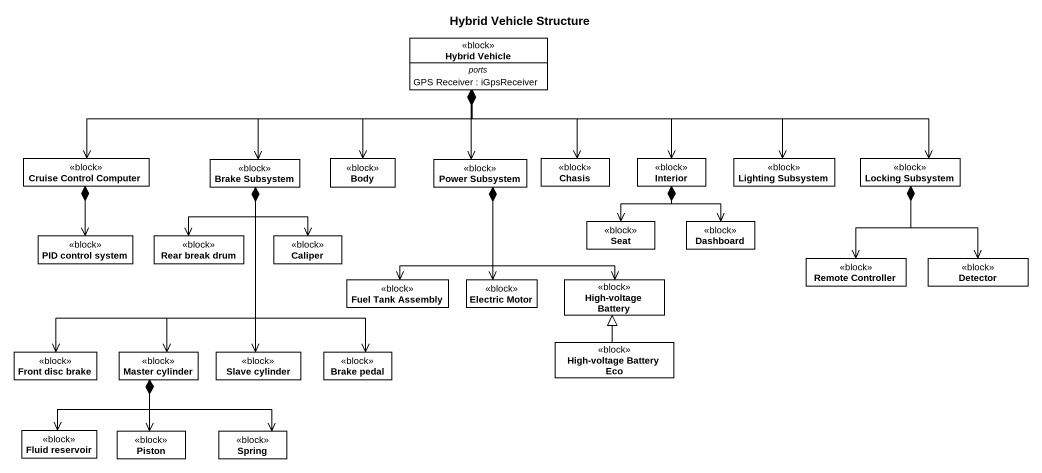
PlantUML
@startuml
title Hybrid Vehicle Structure
hide circle
hide empty members
class "Hybrid Vehicle" as Hybrid_Vehicle <<block>> {
  -- ports --
  GPS Receiver : iGpsReceiver
}
class "Cruise Control Computer" as Cruise_Control_Computer <<block>>
class "Brake Subsystem" as Brake_Subsystem <<block>>
class Body <<block>>
class "Power Subsystem" as Power_Subsystem <<block>>
class Chasis <<block>>
class Interior <<block>>
class "Lighting Subsystem" as Lighting_Subsystem <<block>>
class "Locking Subsystem" as Locking_Subsystem <<block>>
class Seat <<block>>
class Dashboard <<block>>
class "PID control system" as PID_control_system <<block>>
class "Rear break drum" as Rear_break_drum <<block>>
class Caliper <<block>>
class "Remote Controller" as Remote_Controller <<block>>
class Detector <<block>>
class "Fuel Tank Assembly" as Fuel_Tank_Assembly <<block>>
class "Electric Motor" as Electric_Motor <<block>>
class "High-voltage Battery" as High_voltage_Battery <<block>>
class "High-voltage Battery Eco" as High_voltage_Battery_Eco <<block>>
class "Front disc brake" as Front_disc_brake <<block>>
class "Master cylinder" as Master_cylinder <<block>>
class "Slave cylinder" as Slave_cylinder <<block>>
class "Brake pedal" as Brake_pedal <<block>>
class "Fluid reservoir" as Fluid_reservoir <<block>>
class Piston <<block>>
class Spring <<block>>
Hybrid_Vehicle *-left-> Cruise_Control_Computer
Hybrid_Vehicle *-left-> Brake_Subsystem
Hybrid_Vehicle *--> Body
Hybrid_Vehicle *--> Power_Subsystem
Hybrid_Vehicle *--> Chasis
Hybrid_Vehicle *-right-> Interior
Hybrid_Vehicle *-right-> Lighting_Subsystem
Hybrid_Vehicle *-right-> Locking_Subsystem
Cruise_Control_Computer *--> PID_control_system
Brake_Subsystem *--> Rear_break_drum
Brake_Subsystem *--> Caliper
Brake_Subsystem *--> Front_disc_brake
Brake_Subsystem *--> Master_cylinder
Brake_Subsystem *--> Slave_cylinder
Brake_Subsystem *--> Brake_pedal
Power_Subsystem *--> Fuel_Tank_Assembly
Power_Subsystem *--> Electric_Motor
Power_Subsystem *--> High_voltage_Battery
Interior *--> Seat
Interior *--> Dashboard
Locking_Subsystem *--> Remote_Controller
Locking_Subsystem *--> Detector
High_voltage_Battery_Eco -up-|> High_voltage_Battery
Master_cylinder *--> Fluid_reservoir
Master_cylinder *--> Piston
Master_cylinder *--> Spring
@enduml
